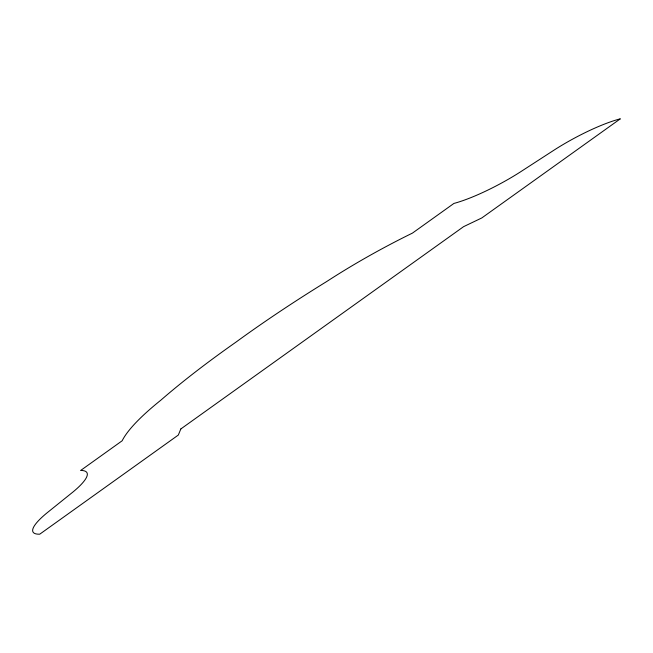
<?xml version="1.0" encoding="UTF-8"?>
<svg xmlns="http://www.w3.org/2000/svg" width="653" height="653" viewBox="0 0 653 653"><rect width="100%" height="100%" fill="white"/><g stroke="black" fill="none" stroke-linecap="round" stroke-linejoin="round"><path stroke-width="0.98" d="M180.84 428.948L178.318 435.053L39.76 534.178A66.41 13.697 -28.6 0 1 46.526 513.282L73.005 491.97A68.116 14.048 -28.6 0 0 80.678 470.454L122.152 440.783A175.714 36.233 -28.6 0 1 160.818 400.199A377.075 77.756 -28.6 0 1 235.913 342.164A377.075 77.756 -28.6 0 1 326.704 281.525A175.714 36.233 -28.6 0 1 412.443 233.105L453.917 203.434A68.116 14.048 -28.6 0 0 519.984 172.196L555.099 149.447A66.41 13.697 -28.6 0 1 620.35 118.822L481.8 217.947L463.581 226.664L180.84 428.948"/></g></svg>
